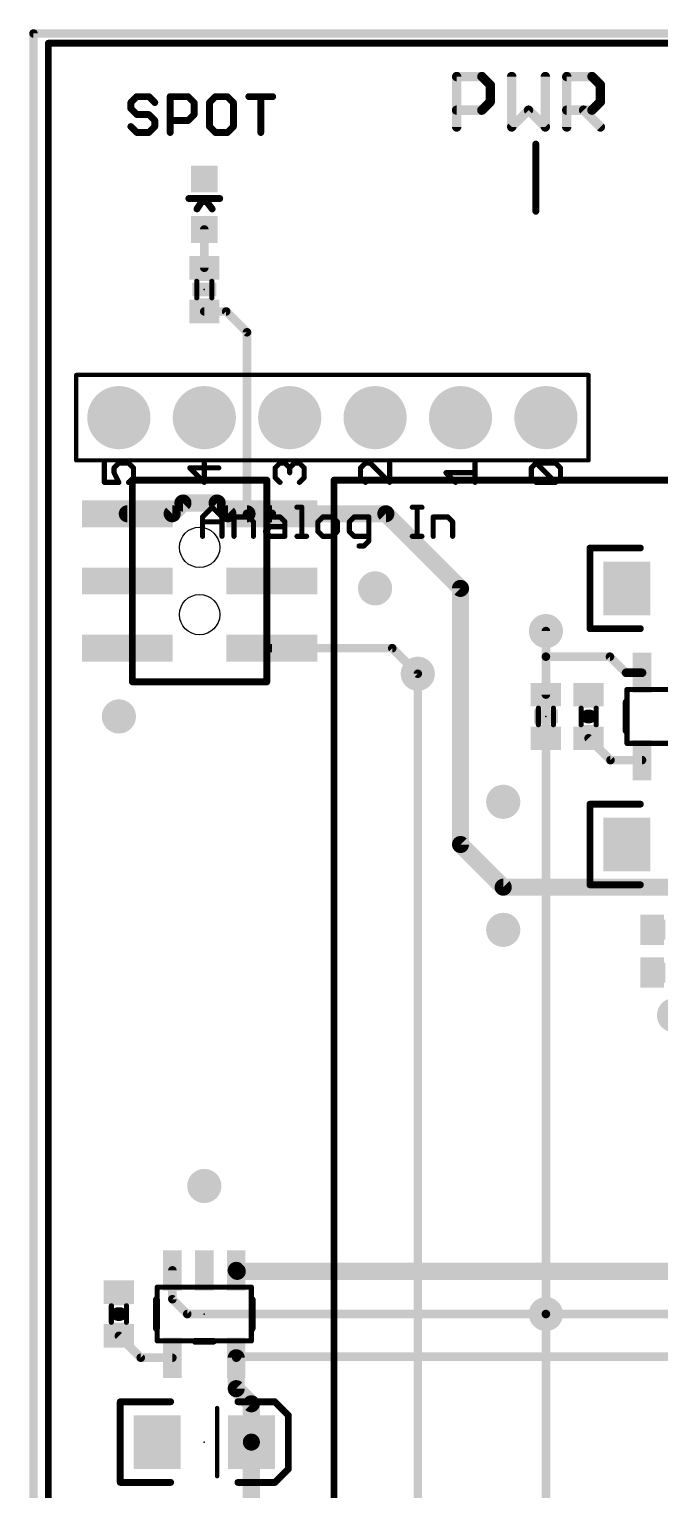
# Model space of a CAD drawing. Extents: x -3.8 to 55.5, y -10.2 to 68.5.
# Drawn here: x -0.64 to 18.12, y 25 to 68.45 of the extents above; entities that cross this region are included whole.
import ezdxf

# ---------------------------------------------------------------- set-up
doc = ezdxf.new("R2010")
doc.units = 0
for name, color, linetype in [('1', 12, 'CONTINUOUS'), ('16', 132, 'CONTINUOUS'), ('17', 110, 'CONTINUOUS'), ('18', 110, 'CONTINUOUS'), ('20', 53, 'CONTINUOUS'), ('21', 41, 'CONTINUOUS'), ('23', 53, 'CONTINUOUS'), ('51', 53, 'CONTINUOUS')]:
    doc.layers.add(name, color=color, linetype=linetype)

# ---------------------------------------------------------------- blocks, each defined once
blk = doc.blocks.new('RECT')
blk.add_solid([(-0.5, -0.5), (0.5, -0.5), (-0.5, 0.5), (0.5, 0.5)])
blk = doc.blocks.new('ROUNDP')
at = {"const_width": 0.5}
blk.add_lwpolyline([(0, -0.25, 1), (0, 0.25, 1), (0, -0.25)], format="xyb", dxfattribs=at)
blk = doc.blocks.new('ROUNDV')
at = {"const_width": 0.5}
blk.add_lwpolyline([(0, -0.25, 1), (0, 0.25, 1), (0, -0.25)], format="xyb", dxfattribs=at)

msp = doc.modelspace()

# ---------------------------------------------------------------- linework, layer by layer
at = {"layer": '1'}
for points, const_width in [([(-0.508, -0.254), (-0.508, 68.326)], 0.254), ([(-0.508, 68.326), (55.372, 68.326)], 0.254), ([(4.572, 62.496), (4.572, 61.356)], 0.254), ([(5.222, 60.056), (4.572, 60.056)], 0.254), ([(5.842, 59.436), (5.222, 60.056)], 0.254), ([(5.842, 54.036), (5.842, 59.436)], 0.254), ([(3.937, 54.356), (3.617, 54.036)], 0.508), ([(4.953, 54.356), (3.937, 54.356)], 0.508), ([(5.273, 54.036), (4.953, 54.356)], 0.508), ([(2.282, 54.036), (3.617, 54.036)], 0.508), ([(5.842, 54.036), (5.273, 54.036)], 0.508), ([(6.582, 54.036), (5.842, 54.036)], 0.254), ([(9.972, 54.036), (6.582, 54.036)], 0.508), ([(12.192, 51.816), (9.972, 54.036)], 0.508), ([(12.192, 44.196), (12.192, 51.816)], 0.508), ([(14.732, 50.546), (14.732, 49.784)], 0.254), ([(10.162, 50.036), (6.582, 50.036)], 0.254), ([(10.922, 49.276), (10.162, 50.036)], 0.254), ([(14.732, 49.784), (14.732, 48.656)], 0.254), ([(14.732, 49.784), (16.637, 49.784)], 0.254), ([(16.637, 49.784), (17.1149, 49.3061)], 0.254), ([(17.1149, 49.3061), (17.592, 49.3061)], 0.254), ([(16.002, 47.356), (16.6521, 46.7059)], 0.254), ([(16.6521, 46.7059), (17.592, 46.7059)], 0.254), ([(13.462, 42.926), (12.192, 44.196)], 0.508), ([(19.942, 42.926), (13.462, 42.926)], 0.508), ([(5.5521, 31.496), (5.522, 31.5261)], 0.508), ([(5.5521, 31.496), (21.082, 31.496)], 0.508), ([(3.622, 31.5261), (3.622, 30.668)], 0.254), ([(3.622, 30.668), (4.064, 30.226)], 0.254), ([(14.732, 30.226), (4.064, 30.226)], 0.254), ([(49.022, 30.226), (14.732, 30.226)], 0.254), ([(2.032, 29.576), (2.6821, 28.9259)], 0.254), ([(5.522, 28.006), (5.522, 28.9259)], 0.508), ([(2.6821, 28.9259), (3.622, 28.9259)], 0.254), ([(5.5521, 28.956), (5.522, 28.9259)], 0.254), ([(35.052, 28.956), (5.5521, 28.956)], 0.254), ([(5.972, 27.556), (5.522, 28.006)], 0.508), ([(5.972, 26.416), (5.972, 27.556)], 0.508), ([(5.972, 24.626), (5.972, 26.416)], 0.508)]:
    msp.add_lwpolyline(points, dxfattribs=dict(at, const_width=const_width))
for points, const_width in [([(-0.4445, 68.326, 1), (-0.5715, 68.326)], 0.127), ([(-0.508, 68.3895, 1), (-0.508, 68.2625)], 0.127), ([(4.6355, 62.496, 1), (4.5085, 62.496)], 0.127), ([(4.5085, 61.356, 1), (4.6355, 61.356)], 0.127), ([(4.572, 60.1195, 1), (4.572, 59.9925)], 0.127), ([(5.2669, 60.1009, 1), (5.1771, 60.0111)], 0.127), ([(5.222, 59.9925, 1), (5.222, 60.1195)], 0.127), ([(5.9055, 59.436, 1), (5.7785, 59.436)], 0.127), ([(5.7971, 59.3911, 1), (5.8869, 59.4809)], 0.127), ([(3.937, 54.483, 1), (3.937, 54.229)], 0.254), ([(4.0268, 54.2662, 1), (3.8472, 54.4458)], 0.254), ([(5.0428, 54.4458, 1), (4.8632, 54.2662)], 0.254), ([(4.953, 54.229, 1), (4.953, 54.483)], 0.254), ([(2.282, 54.163, 1), (2.282, 53.909)], 0.254), ([(3.5272, 54.1258, 1), (3.7068, 53.9462)], 0.254), ([(3.617, 53.909, 1), (3.617, 54.163)], 0.254), ([(5.273, 54.163, 1), (5.273, 53.909)], 0.254), ([(5.1832, 53.9462, 1), (5.3628, 54.1258)], 0.254), ([(5.842, 53.909, 1), (5.842, 54.163)], 0.254), ([(5.842, 54.0995, 1), (5.842, 53.9725)], 0.127), ([(5.7785, 54.036, 1), (5.9055, 54.036)], 0.127), ([(6.582, 54.163, 1), (6.582, 53.909)], 0.254), ([(6.582, 53.9725, 1), (6.582, 54.0995)], 0.127), ([(10.0618, 54.1258, 1), (9.8822, 53.9462)], 0.254), ([(9.972, 53.909, 1), (9.972, 54.163)], 0.254), ([(12.319, 51.816, 1), (12.065, 51.816)], 0.254), ([(12.1022, 51.7262, 1), (12.2818, 51.9058)], 0.254), ([(14.7955, 50.546, 1), (14.6685, 50.546)], 0.127), ([(6.582, 50.0995, 1), (6.582, 49.9725)], 0.127), ([(10.2069, 50.0809, 1), (10.1171, 49.9911)], 0.127), ([(10.162, 49.9725, 1), (10.162, 50.0995)], 0.127), ([(14.7955, 49.784, 1), (14.6685, 49.784)], 0.127), ([(14.732, 49.8475, 1), (14.732, 49.7205)], 0.127), ([(14.6685, 49.784, 1), (14.7955, 49.784)], 0.127), ([(16.6819, 49.8289, 1), (16.5921, 49.7391)], 0.127), ([(16.637, 49.7205, 1), (16.637, 49.8475)], 0.127), ([(10.8771, 49.2311, 1), (10.9669, 49.3209)], 0.127), ([(17.1149, 49.3696, 1), (17.1149, 49.2426)], 0.127), ([(17.07, 49.2612, 1), (17.1598, 49.351)], 0.127), ([(17.592, 49.2426, 1), (17.592, 49.3696)], 0.127), ([(14.6685, 48.656, 1), (14.7955, 48.656)], 0.127), ([(16.0469, 47.4009, 1), (15.9571, 47.3111)], 0.127), ([(16.6521, 46.7694, 1), (16.6521, 46.6424)], 0.127), ([(16.6072, 46.661, 1), (16.697, 46.7508)], 0.127), ([(17.592, 46.6424, 1), (17.592, 46.7694)], 0.127), ([(12.2818, 44.2858, 1), (12.1022, 44.1062)], 0.254), ([(12.065, 44.196, 1), (12.319, 44.196)], 0.254), ([(13.462, 43.053, 1), (13.462, 42.799)], 0.254), ([(13.3722, 42.8362, 1), (13.5518, 43.0158)], 0.254), ([(5.6118, 31.6159, 1), (5.4322, 31.4363)], 0.254), ([(5.5521, 31.623, 1), (5.5521, 31.369)], 0.254), ([(3.6855, 31.5261, 1), (3.5585, 31.5261)], 0.127), ([(5.4623, 31.4062, 1), (5.6419, 31.5858)], 0.254), ([(3.6669, 30.7129, 1), (3.5771, 30.6231)], 0.127), ([(3.5585, 30.668, 1), (3.6855, 30.668)], 0.127), ([(4.064, 30.2895, 1), (4.064, 30.1625)], 0.127), ([(4.0191, 30.1811, 1), (4.1089, 30.2709)], 0.127), ([(14.732, 30.2895, 1), (14.732, 30.1625)], 0.127), ([(14.732, 30.1625, 1), (14.732, 30.2895)], 0.127), ([(2.0769, 29.6209, 1), (1.9871, 29.5311)], 0.127), ([(5.649, 28.9259, 1), (5.395, 28.9259)], 0.254), ([(2.6821, 28.9894, 1), (2.6821, 28.8624)], 0.127), ([(2.6372, 28.881, 1), (2.727, 28.9708)], 0.127), ([(3.622, 28.8624, 1), (3.622, 28.9894)], 0.127), ([(5.4771, 28.9708, 1), (5.5669, 28.881)], 0.127), ([(5.5521, 29.0195, 1), (5.5521, 28.8925)], 0.127), ([(5.597, 28.9111, 1), (5.5072, 29.0009)], 0.127), ([(5.6118, 28.0958, 1), (5.4322, 27.9162)], 0.254), ([(5.395, 28.006, 1), (5.649, 28.006)], 0.254), ([(6.099, 27.556, 1), (5.845, 27.556)], 0.254), ([(5.8822, 27.4662, 1), (6.0618, 27.6458)], 0.254), ([(6.099, 26.416, 1), (5.845, 26.416)], 0.254), ([(5.845, 26.416, 1), (6.099, 26.416)], 0.254)]:
    msp.add_lwpolyline(points, format="xyb", dxfattribs=dict(at, const_width=const_width))
at = {"layer": '16', "const_width": 0.254}
for points in [[(-0.508, -0.254), (-0.508, 68.326)], [(-0.508, 68.326), (55.372, 68.326)], [(14.732, 30.226), (14.732, 50.546)], [(10.922, 20.066), (10.922, 49.276)], [(14.732, 8.636), (14.732, 30.226)]]:
    msp.add_lwpolyline(points, dxfattribs=at)
at = {"layer": '16', "const_width": 0.127}
for points in [[(-0.4445, 68.326, 1), (-0.5715, 68.326)], [(-0.508, 68.3895, 1), (-0.508, 68.2625)], [(14.7955, 50.546, 1), (14.6685, 50.546)], [(10.9855, 49.276, 1), (10.8585, 49.276)], [(14.7955, 30.226, 1), (14.6685, 30.226)], [(14.6685, 30.226, 1), (14.7955, 30.226)]]:
    msp.add_lwpolyline(points, format="xyb", dxfattribs=at)
at = {"layer": '20', "const_width": 0.2032}
for points in [[(-0.068, 68.036), (-0.068, 0.036)], [(54.932, 68.036), (-0.068, 68.036)]]:
    msp.add_lwpolyline(points, dxfattribs=at)
at = {"layer": '20', "const_width": 0.1016}
for points in [[(-0.0172, 68.036, 1), (-0.1188, 68.036)], [(-0.068, 68.0868, 1), (-0.068, 67.9852)]]:
    msp.add_lwpolyline(points, format="xyb", dxfattribs=at)
at = {"layer": '20'}
for centre in [(4.432, 53.036), (4.432, 51.036)]:
    msp.add_circle(centre, 0.6, dxfattribs=at)
at = {"layer": '21'}
for points, const_width in [([(12.1476, 67.0446, 1), (12.0078, 67.0446)], 0.1397), ([(12.0777, 67.1144, 1), (12.0777, 66.9747)], 0.1397), ([(12.877, 67.094, 1), (12.7782, 66.9952)], 0.1397), ([(12.8276, 66.9747, 1), (12.8276, 67.1144)], 0.1397), ([(13.1475, 66.7946, 1), (13.0078, 66.7946)], 0.1397), ([(13.7847, 67.0446, 1), (13.645, 67.0446)], 0.1397), ([(14.7846, 67.0446, 1), (14.6449, 67.0446)], 0.1397), ([(15.4219, 67.0446, 1), (15.2822, 67.0446)], 0.1397), ([(15.352, 67.1144, 1), (15.352, 66.9747)], 0.1397), ([(16.1513, 67.094, 1), (16.0526, 66.9952)], 0.1397), ([(16.102, 66.9747, 1), (16.102, 67.1144)], 0.1397), ([(16.4218, 66.7946, 1), (16.2821, 66.7946)], 0.1397), ([(2.5655, 66.4981, 1), (2.5655, 66.3965)], 0.1016), ([(2.6015, 66.4114, 1), (2.5296, 66.4832)], 0.1016), ([(2.9574, 66.4832, 1), (2.8855, 66.4114)], 0.1016), ([(2.9215, 66.3965, 1), (2.9215, 66.4981)], 0.1016), ([(3.6078, 66.4473, 1), (3.5062, 66.4473)], 0.1016), ([(3.557, 66.4981, 1), (3.557, 66.3965)], 0.1016), ([(4.1268, 66.4832, 1), (4.0549, 66.4114)], 0.1016), ([(4.0909, 66.3965, 1), (4.0909, 66.4981)], 0.1016), ([(4.9043, 66.4981, 1), (4.9043, 66.3965)], 0.1016), ([(4.9403, 66.4114, 1), (4.8684, 66.4832)], 0.1016), ([(5.2962, 66.4832, 1), (5.2243, 66.4114)], 0.1016), ([(5.2603, 66.3965, 1), (5.2603, 66.4981)], 0.1016), ([(5.8958, 66.4981, 1), (5.8958, 66.3965)], 0.1016), ([(6.3025, 66.4473, 1), (6.2009, 66.4473)], 0.1016), ([(6.6076, 66.3965, 1), (6.6076, 66.4981)], 0.1016), ([(13.0282, 66.7452, 1), (13.127, 66.844)], 0.1397), ([(16.3025, 66.7452, 1), (16.4013, 66.844)], 0.1397), ([(2.4384, 66.2694, 1), (2.3368, 66.2694)], 0.1016), ([(2.3517, 66.3053, 1), (2.4235, 66.2334)], 0.1016), ([(2.4235, 66.1273, 1), (2.3517, 66.0555)], 0.1016), ([(2.3368, 66.0914, 1), (2.4384, 66.0914)], 0.1016), ([(3.0635, 66.2334, 1), (3.1353, 66.3053)], 0.1016), ([(4.3196, 66.2694, 1), (4.218, 66.2694)], 0.1016), ([(4.2329, 66.2334, 1), (4.3047, 66.3053)], 0.1016), ([(4.7772, 66.2694, 1), (4.6756, 66.2694)], 0.1016), ([(4.6905, 66.3053, 1), (4.7623, 66.2334)], 0.1016), ([(5.489, 66.2694, 1), (5.3874, 66.2694)], 0.1016), ([(5.4023, 66.2334, 1), (5.4741, 66.3053)], 0.1016), ([(12.0777, 66.1145, 1), (12.0777, 65.9748)], 0.1397), ([(12.7782, 66.0941, 1), (12.877, 65.9953)], 0.1397), ([(12.8276, 65.9748, 1), (12.8276, 66.1145)], 0.1397), ([(13.0078, 66.2946, 1), (13.1475, 66.2946)], 0.1397), ([(13.127, 66.2452, 1), (13.0282, 66.344)], 0.1397), ([(14.2642, 66.0941, 1), (14.1654, 65.9953)], 0.1397), ([(14.2642, 65.9953, 1), (14.1654, 66.0941)], 0.1397), ([(15.352, 66.1145, 1), (15.352, 65.9748)], 0.1397), ([(15.9014, 66.0941, 1), (15.8026, 65.9953)], 0.1397), ([(16.0526, 66.0941, 1), (16.1513, 65.9953)], 0.1397), ([(16.102, 65.9748, 1), (16.102, 66.1145)], 0.1397), ([(16.2821, 66.2946, 1), (16.4218, 66.2946)], 0.1397), ([(16.4013, 66.2452, 1), (16.3025, 66.344)], 0.1397), ([(2.4235, 65.5935, 1), (2.3517, 65.5216)], 0.1016), ([(2.5655, 65.9643, 1), (2.5655, 65.8627)], 0.1016), ([(2.5296, 65.8775, 1), (2.6015, 65.9494)], 0.1016), ([(2.9574, 65.9494, 1), (2.8855, 65.8775)], 0.1016), ([(2.9215, 65.8627, 1), (2.9215, 65.9643)], 0.1016), ([(3.1502, 65.7355, 1), (3.0486, 65.7355)], 0.1016), ([(3.0635, 65.6996, 1), (3.1353, 65.7714)], 0.1016), ([(3.1353, 65.5216, 1), (3.0635, 65.5935)], 0.1016), ([(3.557, 65.7863, 1), (3.557, 65.6847)], 0.1016), ([(4.0549, 65.7714, 1), (4.1268, 65.6996)], 0.1016), ([(4.0909, 65.6847, 1), (4.0909, 65.7863)], 0.1016), ([(4.218, 65.9135, 1), (4.3196, 65.9135)], 0.1016), ([(4.3047, 65.8775, 1), (4.2329, 65.9494)], 0.1016), ([(4.7623, 65.5935, 1), (4.6905, 65.5216)], 0.1016), ([(5.4741, 65.5216, 1), (5.4023, 65.5935)], 0.1016), ([(13.6655, 65.5941, 1), (13.7642, 65.4953)], 0.1397), ([(14.6654, 65.4953, 1), (14.7642, 65.5941)], 0.1397), ([(16.3025, 65.4953, 1), (16.4013, 65.5941)], 0.1397), ([(2.5655, 65.4304, 1), (2.5655, 65.3288)], 0.1016), ([(2.5296, 65.3437, 1), (2.6015, 65.4155)], 0.1016), ([(2.8855, 65.4155, 1), (2.9574, 65.3437)], 0.1016), ([(2.9215, 65.3288, 1), (2.9215, 65.4304)], 0.1016), ([(3.0486, 65.5576, 1), (3.1502, 65.5576)], 0.1016), ([(3.5062, 65.3796, 1), (3.6078, 65.3796)], 0.1016), ([(4.6756, 65.5576, 1), (4.7772, 65.5576)], 0.1016), ([(4.9043, 65.4304, 1), (4.9043, 65.3288)], 0.1016), ([(4.8684, 65.3437, 1), (4.9403, 65.4155)], 0.1016), ([(5.2243, 65.4155, 1), (5.2962, 65.3437)], 0.1016), ([(5.2603, 65.3288, 1), (5.2603, 65.4304)], 0.1016), ([(5.3874, 65.5576, 1), (5.489, 65.5576)], 0.1016), ([(6.2009, 65.3796, 1), (6.3025, 65.3796)], 0.1016), ([(12.0078, 65.5447, 1), (12.1476, 65.5447)], 0.1397), ([(13.645, 65.5447, 1), (13.7847, 65.5447)], 0.1397), ([(14.6449, 65.5447, 1), (14.7846, 65.5447)], 0.1397), ([(15.2822, 65.5447, 1), (15.4219, 65.5447)], 0.1397), ([(14.4828, 65.036, 1), (14.3812, 65.036)], 0.1016), ([(4.112, 63.4668, 1), (4.112, 63.3652)], 0.1016), ([(4.5891, 63.3728, 1), (4.5041, 63.4284)], 0.1016), ([(4.572, 63.4668, 1), (4.572, 63.3652)], 0.1016), ([(4.6126, 63.4466, 1), (4.5314, 63.3854)], 0.1016), ([(4.572, 63.3652, 1), (4.572, 63.4668)], 0.1016), ([(5.032, 63.3652, 1), (5.032, 63.4668)], 0.1016), ([(4.3111, 63.1338, 1), (4.3961, 63.0782)], 0.1016), ([(4.7652, 63.0754, 1), (4.8464, 63.1366)], 0.1016), ([(14.3812, 63.036, 1), (14.4828, 63.036)], 0.1016), ([(2.432, 55.0868, 1), (2.432, 54.9852)], 0.1016), ([(2.4828, 55.036, 1), (2.3812, 55.036)], 0.1016), ([(2.3812, 54.836, 1), (2.4828, 54.836)], 0.1016), ([(6.4828, 55.036, 1), (6.3812, 55.036)], 0.1016), ([(6.3812, 54.836, 1), (6.4828, 54.836)], 0.1016), ([(6.432, 54.9852, 1), (6.432, 55.0868)], 0.1016), ([(8.4828, 55.036, 1), (8.3812, 55.036)], 0.1016), ([(8.432, 55.0868, 1), (8.432, 54.9852)], 0.1016), ([(10.432, 54.9852, 1), (10.432, 55.0868)], 0.1016), ([(8.3812, 53.036, 1), (8.4828, 53.036)], 0.1016), ([(16.0928, 53.016, 1), (15.9912, 53.016)], 0.1016), ([(16.042, 53.0668, 1), (16.042, 52.9652)], 0.1016), ([(17.542, 52.9652, 1), (17.542, 53.0668)], 0.1016), ([(16.042, 50.6668, 1), (16.042, 50.5652)], 0.1016), ([(15.9912, 50.616, 1), (16.0928, 50.616)], 0.1016), ([(17.542, 50.5652, 1), (17.542, 50.6668)], 0.1016), ([(2.4828, 49.236, 1), (2.3812, 49.236)], 0.1016), ([(2.432, 49.0868, 1), (2.432, 48.9852)], 0.1016), ([(6.4828, 49.236, 1), (6.3812, 49.236)], 0.1016), ([(6.432, 48.9852, 1), (6.432, 49.0868)], 0.1016), ([(2.3812, 49.036, 1), (2.4828, 49.036)], 0.1016), ([(6.3812, 49.036, 1), (6.4828, 49.036)], 0.1016), ([(17.1704, 48.4354, 1), (17.0688, 48.4354)], 0.1016), ([(15.9715, 48.1076, 1), (15.9715, 47.9044)], 0.2032), ([(16.0325, 47.9044, 1), (16.0325, 48.1076)], 0.2032), ([(17.0688, 47.5766, 1), (17.1704, 47.5766)], 0.1016), ([(16.0928, 45.396, 1), (15.9912, 45.396)], 0.1016), ([(16.042, 45.4468, 1), (16.042, 45.3452)], 0.1016), ([(17.542, 45.3452, 1), (17.542, 45.4468)], 0.1016), ([(16.042, 43.0468, 1), (16.042, 42.9452)], 0.1016), ([(15.9912, 42.996, 1), (16.0928, 42.996)], 0.1016), ([(17.542, 42.9452, 1), (17.542, 43.0468)], 0.1016), ([(2.0015, 30.3276, 1), (2.0015, 30.1244)], 0.2032), ([(2.0625, 30.1244, 1), (2.0625, 30.3276)], 0.2032), ([(3.2004, 30.6554, 1), (3.0988, 30.6554)], 0.1016), ([(6.0452, 30.6554, 1), (5.9436, 30.6554)], 0.1016), ([(3.0988, 29.7966, 1), (3.2004, 29.7966)], 0.1016), ([(5.9436, 29.7966, 1), (6.0452, 29.7966)], 0.1016), ([(4.3036, 29.4664, 1), (4.3036, 29.3648)], 0.1016), ([(4.8404, 29.3648, 1), (4.8404, 29.4664)], 0.1016), ([(2.1228, 27.616, 1), (2.0212, 27.616)], 0.1016), ([(2.072, 27.6668, 1), (2.072, 27.5652)], 0.1016), ([(3.572, 27.5652, 1), (3.572, 27.6668)], 0.1016), ([(4.9848, 27.432, 1), (4.9213, 27.432)], 0.0635), ([(5.572, 27.6668, 1), (5.572, 27.5652)], 0.1016), ([(6.7079, 27.6519, 1), (6.6361, 27.5801)], 0.1016), ([(6.672, 27.5652, 1), (6.672, 27.6668)], 0.1016), ([(7.1228, 27.216, 1), (7.0212, 27.216)], 0.1016), ([(7.0361, 27.1801, 1), (7.1079, 27.2519)], 0.1016), ([(7.0212, 25.616, 1), (7.1228, 25.616)], 0.1016), ([(7.1079, 25.5801, 1), (7.0361, 25.6519)], 0.1016), ([(2.072, 25.2668, 1), (2.072, 25.1652)], 0.1016), ([(2.0212, 25.216, 1), (2.1228, 25.216)], 0.1016), ([(3.572, 25.1652, 1), (3.572, 25.2668)], 0.1016), ([(4.9213, 25.4, 1), (4.9848, 25.4)], 0.0635), ([(5.572, 25.2668, 1), (5.572, 25.1652)], 0.1016), ([(6.6361, 25.2519, 1), (6.7079, 25.1801)], 0.1016), ([(6.672, 25.1652, 1), (6.672, 25.2668)], 0.1016)]:
    msp.add_lwpolyline(points, format="xyb", dxfattribs=dict(at, const_width=const_width))
for points, const_width in [([(12.0777, 65.5447), (12.0777, 67.0446)], 0.2794), ([(12.0777, 67.0446), (12.8276, 67.0446)], 0.2794), ([(12.8276, 67.0446), (13.0776, 66.7946)], 0.2794), ([(13.0776, 66.7946), (13.0776, 66.2946)], 0.2794), ([(13.7149, 67.0446), (13.7149, 65.5447)], 0.2794), ([(14.7148, 65.5447), (14.7148, 67.0446)], 0.2794), ([(15.352, 65.5447), (15.352, 67.0446)], 0.2794), ([(15.352, 67.0446), (16.102, 67.0446)], 0.2794), ([(16.102, 67.0446), (16.3519, 66.7946)], 0.2794), ([(16.3519, 66.7946), (16.3519, 66.2946)], 0.2794), ([(2.5655, 66.4473), (2.3876, 66.2694)], 0.2032), ([(2.9215, 66.4473), (2.5655, 66.4473)], 0.2032), ([(3.0994, 66.2694), (2.9215, 66.4473)], 0.2032), ([(3.557, 65.3796), (3.557, 66.4473)], 0.2032), ([(3.557, 66.4473), (4.0909, 66.4473)], 0.2032), ([(4.0909, 66.4473), (4.2688, 66.2694)], 0.2032), ([(4.9043, 66.4473), (4.7264, 66.2694)], 0.2032), ([(5.2603, 66.4473), (4.9043, 66.4473)], 0.2032), ([(5.4382, 66.2694), (5.2603, 66.4473)], 0.2032), ([(5.8958, 66.4473), (6.6076, 66.4473)], 0.2032), ([(6.2517, 65.3796), (6.2517, 66.4473)], 0.2032), ([(2.3876, 66.2694), (2.3876, 66.0914)], 0.2032), ([(2.3876, 66.0914), (2.5655, 65.9135)], 0.2032), ([(4.2688, 66.2694), (4.2688, 65.9135)], 0.2032), ([(4.7264, 66.2694), (4.7264, 65.5576)], 0.2032), ([(5.4382, 65.5576), (5.4382, 66.2694)], 0.2032), ([(12.8276, 66.0447), (12.0777, 66.0447)], 0.2794), ([(13.0776, 66.2946), (12.8276, 66.0447)], 0.2794), ([(13.7149, 65.5447), (14.2148, 66.0447)], 0.2794), ([(14.2148, 66.0447), (14.7148, 65.5447)], 0.2794), ([(16.102, 66.0447), (15.352, 66.0447)], 0.2794), ([(15.852, 66.0447), (16.3519, 65.5447)], 0.2794), ([(16.3519, 66.2946), (16.102, 66.0447)], 0.2794), ([(2.5655, 65.3796), (2.3876, 65.5576)], 0.2032), ([(2.5655, 65.9135), (2.9215, 65.9135)], 0.2032), ([(2.9215, 65.9135), (3.0994, 65.7355)], 0.2032), ([(3.0994, 65.5576), (2.9215, 65.3796)], 0.2032), ([(3.0994, 65.7355), (3.0994, 65.5576)], 0.2032), ([(4.0909, 65.7355), (3.557, 65.7355)], 0.2032), ([(4.2688, 65.9135), (4.0909, 65.7355)], 0.2032), ([(4.7264, 65.5576), (4.9043, 65.3796)], 0.2032), ([(5.2603, 65.3796), (5.4382, 65.5576)], 0.2032), ([(2.9215, 65.3796), (2.5655, 65.3796)], 0.2032), ([(4.9043, 65.3796), (5.2603, 65.3796)], 0.2032), ([(14.432, 65.036), (14.432, 63.036)], 0.2032), ([(4.112, 63.416), (4.572, 63.416)], 0.2032), ([(4.5466, 63.4006), (4.3536, 63.106)], 0.2032), ([(5.032, 63.416), (4.572, 63.416)], 0.2032), ([(4.572, 63.416), (4.8058, 63.106)], 0.2032), ([(6.432, 55.036), (2.432, 55.036)], 0.2032), ([(2.432, 55.036), (2.432, 54.836)], 0.2032), ([(6.432, 55.036), (6.432, 54.836)], 0.2032), ([(8.432, 53.036), (8.432, 55.036)], 0.2032), ([(8.432, 55.036), (10.432, 55.036)], 0.2032), ([(16.042, 50.616), (16.042, 53.016)], 0.2032), ([(16.042, 53.016), (17.542, 53.016)], 0.2032), ([(17.542, 50.616), (16.042, 50.616)], 0.2032), ([(2.432, 49.036), (2.432, 49.236)], 0.2032), ([(2.432, 49.036), (6.432, 49.036)], 0.2032), ([(6.432, 49.036), (6.432, 49.236)], 0.2032), ([(17.1196, 47.5766), (17.1196, 48.4354)], 0.2032), ([(15.9715, 48.006), (16.0325, 48.006)], 0.4064), ([(16.042, 42.996), (16.042, 45.396)], 0.2032), ([(16.042, 45.396), (17.542, 45.396)], 0.2032), ([(17.542, 42.996), (16.042, 42.996)], 0.2032), ([(2.0015, 30.226), (2.0625, 30.226)], 0.4064), ([(3.1496, 29.7966), (3.1496, 30.6554)], 0.2032), ([(5.9944, 30.6554), (5.9944, 29.7966)], 0.2032), ([(4.8404, 29.4156), (4.3036, 29.4156)], 0.2032), ([(2.072, 25.216), (2.072, 27.616)], 0.2032), ([(2.072, 27.616), (3.572, 27.616)], 0.2032), ([(4.953, 27.432), (4.953, 25.4)], 0.127), ([(6.672, 27.616), (5.572, 27.616)], 0.2032), ([(7.072, 27.216), (6.672, 27.616)], 0.2032), ([(7.072, 25.616), (7.072, 27.216)], 0.2032), ([(6.672, 25.216), (7.072, 25.616)], 0.2032), ([(3.572, 25.216), (2.072, 25.216)], 0.2032), ([(5.572, 25.216), (6.672, 25.216)], 0.2032)]:
    msp.add_lwpolyline(points, dxfattribs=dict(at, const_width=const_width))
at = {"layer": '23'}
for p in [(4.572, 63.246), (4.572, 60.706), (14.732, 48.006), (16.002, 48.006), (2.032, 30.226), (4.572, 30.226), (4.572, 26.416)]:
    msp.add_point(p, dxfattribs=at)
at = {"layer": '51'}
for points, const_width in [([(4.348, 60.461), (4.348, 60.951)], 0.1524), ([(4.796, 60.951), (4.796, 60.461)], 0.1524), ([(0.762, 55.626), (0.762, 58.166)], 0.127), ([(0.762, 58.166), (16.002, 58.166)], 0.127), ([(16.002, 58.166), (16.002, 55.626)], 0.127), ([(16.002, 55.626), (0.762, 55.626)], 0.127), ([(1.5995, 55.5461), (1.5995, 54.9699)], 0.1524), ([(1.8876, 55.4021), (2.0316, 55.5461)], 0.1524), ([(1.8876, 55.258), (1.8876, 55.4021)], 0.1524), ([(2.0316, 54.9699), (1.8876, 55.258)], 0.1524), ([(2.0316, 55.5461), (2.3197, 55.5461)], 0.1524), ([(2.3197, 55.5461), (2.4638, 55.4021)], 0.1524), ([(2.4638, 55.1139), (2.3197, 54.9699)], 0.1524), ([(2.4638, 55.4021), (2.4638, 55.1139)], 0.1524), ([(5.0038, 55.4021), (4.1395, 55.4021)], 0.1524), ([(4.1395, 55.4021), (4.5716, 54.9699)], 0.1524), ([(4.5716, 54.9699), (4.5716, 55.5461)], 0.1524), ([(6.6795, 55.4021), (6.8235, 55.5461)], 0.1524), ([(6.6795, 55.1139), (6.6795, 55.4021)], 0.1524), ([(6.8235, 54.9699), (6.6795, 55.1139)], 0.1524), ([(6.8235, 55.5461), (6.9676, 55.5461)], 0.1524), ([(6.9676, 55.5461), (7.1116, 55.4021)], 0.1524), ([(7.1116, 55.4021), (7.2557, 55.5461)], 0.1524), ([(7.1116, 55.4021), (7.1116, 55.258)], 0.1524), ([(7.2557, 55.5461), (7.3997, 55.5461)], 0.1524), ([(7.3997, 55.5461), (7.5438, 55.4021)], 0.1524), ([(7.5438, 55.1139), (7.3997, 54.9699)], 0.1524), ([(7.5438, 55.4021), (7.5438, 55.1139)], 0.1524), ([(9.3635, 55.5461), (9.2195, 55.4021)], 0.1524), ([(9.2195, 55.4021), (9.2195, 55.1139)], 0.1524), ([(9.2195, 55.1139), (9.3635, 54.9699)], 0.1524), ([(9.5076, 55.5461), (9.3635, 55.5461)], 0.1524), ([(10.0838, 54.9699), (9.5076, 55.5461)], 0.1524), ([(10.0838, 55.5461), (10.0838, 54.9699)], 0.1524), ([(12.0476, 54.9699), (11.7595, 55.258)], 0.1524), ([(11.7595, 55.258), (12.6238, 55.258)], 0.1524), ([(12.6238, 54.9699), (12.6238, 55.5461)], 0.1524), ([(14.2995, 55.4021), (14.4435, 55.5461)], 0.1524), ([(14.2995, 55.1139), (14.2995, 55.4021)], 0.1524), ([(14.4435, 54.9699), (14.2995, 55.1139)], 0.1524), ([(14.4435, 55.5461), (15.0197, 55.5461)], 0.1524), ([(15.0197, 54.9699), (14.4435, 55.5461)], 0.1524), ([(15.0197, 55.5461), (15.1638, 55.4021)], 0.1524), ([(15.1638, 55.1139), (15.0197, 54.9699)], 0.1524), ([(15.1638, 55.4021), (15.1638, 55.1139)], 0.1524), ([(1.5995, 54.9699), (2.0316, 54.9699)], 0.1524), ([(2.432, 49.036), (2.432, 55.036)], 0.2032), ([(2.432, 55.036), (6.432, 55.036)], 0.2032), ([(6.432, 55.036), (6.432, 49.036)], 0.2032), ([(46.432, 55.036), (8.432, 55.036)], 0.2032), ([(8.432, 55.036), (8.432, 17.036)], 0.2032), ([(15.0197, 54.9699), (14.4435, 54.9699)], 0.1524), ([(4.5212, 53.9416), (4.8093, 54.2297)], 0.1524), ([(4.5212, 53.3654), (4.5212, 53.9416)], 0.1524), ([(4.8093, 54.2297), (5.0974, 53.9416)], 0.1524), ([(5.0974, 53.9416), (5.0974, 53.3654)], 0.1524), ([(5.4567, 53.3654), (5.4567, 53.9416)], 0.1524), ([(5.4567, 53.9416), (5.8889, 53.9416)], 0.1524), ([(5.8889, 53.9416), (6.0329, 53.7976)], 0.1524), ([(6.5363, 53.9416), (6.8244, 53.9416)], 0.1524), ([(6.8244, 53.9416), (6.9685, 53.7976)], 0.1524), ([(7.3278, 54.2297), (7.4718, 54.2297)], 0.1524), ([(7.4718, 54.2297), (7.4718, 53.3654)], 0.1524), ([(8.0955, 53.9416), (7.9514, 53.7976)], 0.1524), ([(8.3836, 53.9416), (8.0955, 53.9416)], 0.1524), ([(8.5277, 53.7976), (8.3836, 53.9416)], 0.1524), ([(9.031, 53.9416), (8.887, 53.7976)], 0.1524), ([(9.4632, 53.9416), (9.031, 53.9416)], 0.1524), ([(9.4632, 53.2213), (9.4632, 53.9416)], 0.1524), ([(10.758, 54.2297), (11.0461, 54.2297)], 0.1524), ([(10.902, 53.3654), (10.902, 54.2297)], 0.1524), ([(11.3817, 53.3654), (11.3817, 53.9416)], 0.1524), ([(11.3817, 53.9416), (11.8138, 53.9416)], 0.1524), ([(11.8138, 53.9416), (11.9579, 53.7976)], 0.1524), ([(4.5212, 53.7976), (5.0974, 53.7976)], 0.1524), ([(6.0329, 53.7976), (6.0329, 53.3654)], 0.1524), ([(6.3922, 53.5095), (6.5363, 53.6535)], 0.1524), ([(6.5363, 53.3654), (6.3922, 53.5095)], 0.1524), ([(6.5363, 53.6535), (6.9685, 53.6535)], 0.1524), ([(6.9685, 53.7976), (6.9685, 53.3654)], 0.1524), ([(7.9514, 53.7976), (7.9514, 53.5095)], 0.1524), ([(7.9514, 53.5095), (8.0955, 53.3654)], 0.1524), ([(8.3836, 53.3654), (8.5277, 53.5095)], 0.1524), ([(8.5277, 53.5095), (8.5277, 53.7976)], 0.1524), ([(8.887, 53.7976), (8.887, 53.5095)], 0.1524), ([(8.887, 53.5095), (9.031, 53.3654)], 0.1524), ([(11.9579, 53.7976), (11.9579, 53.3654)], 0.1524), ([(6.9685, 53.3654), (6.5363, 53.3654)], 0.1524), ([(7.3278, 53.3654), (7.6159, 53.3654)], 0.1524), ([(8.0955, 53.3654), (8.3836, 53.3654)], 0.1524), ([(9.031, 53.3654), (9.4632, 53.3654)], 0.1524), ([(9.1751, 53.0773), (9.3191, 53.0773)], 0.1524), ([(9.3191, 53.0773), (9.4632, 53.2213)], 0.1524), ([(10.758, 53.3654), (11.0461, 53.3654)], 0.1524), ([(6.432, 49.036), (2.432, 49.036)], 0.2032), ([(17.142, 48.806), (19.942, 48.806)], 0.1524), ([(17.142, 47.206), (17.142, 48.806)], 0.1524), ([(14.508, 47.761), (14.508, 48.251)], 0.1524), ([(14.956, 48.251), (14.956, 47.761)], 0.1524), ([(15.778, 47.761), (15.778, 48.251)], 0.1524), ([(16.226, 48.251), (16.226, 47.761)], 0.1524), ([(19.942, 47.206), (17.142, 47.206)], 0.1524), ([(3.172, 31.026), (5.972, 31.026)], 0.1524), ([(3.172, 29.426), (3.172, 31.026)], 0.1524), ([(5.972, 29.426), (5.972, 31.026)], 0.1524), ([(1.808, 29.981), (1.808, 30.471)], 0.1524), ([(2.256, 30.471), (2.256, 29.981)], 0.1524), ([(5.972, 29.426), (3.172, 29.426)], 0.1524)]:
    msp.add_lwpolyline(points, dxfattribs=dict(at, const_width=const_width))
for points, const_width in [([(4.3861, 60.951, 1), (4.3099, 60.951)], 0.0762), ([(4.8341, 60.951, 1), (4.7579, 60.951)], 0.0762), ([(4.3099, 60.461, 1), (4.3861, 60.461)], 0.0762), ([(4.7579, 60.461, 1), (4.8341, 60.461)], 0.0762), ([(0.762, 58.1978, 1), (0.762, 58.1343)], 0.0635), ([(0.7937, 58.166, 1), (0.7303, 58.166)], 0.0635), ([(16.0338, 58.166, 1), (15.9703, 58.166)], 0.0635), ([(16.002, 58.1343, 1), (16.002, 58.1978)], 0.0635), ([(0.762, 55.6578, 1), (0.762, 55.5943)], 0.0635), ([(0.7303, 55.626, 1), (0.7937, 55.626)], 0.0635), ([(15.9703, 55.626, 1), (16.0338, 55.626)], 0.0635), ([(16.002, 55.5943, 1), (16.002, 55.6578)], 0.0635), ([(1.6376, 55.5461, 1), (1.5614, 55.5461)], 0.0762), ([(1.8606, 55.429, 1), (1.9145, 55.3751)], 0.0762), ([(1.9257, 55.4021, 1), (1.8495, 55.4021)], 0.0762), ([(1.9217, 55.275, 1), (1.8535, 55.241)], 0.0762), ([(1.8495, 55.258, 1), (1.9257, 55.258)], 0.0762), ([(2.0316, 55.5842, 1), (2.0316, 55.508)], 0.0762), ([(2.0586, 55.5192, 1), (2.0047, 55.573)], 0.0762), ([(2.3467, 55.573, 1), (2.2928, 55.5192)], 0.0762), ([(2.3197, 55.508, 1), (2.3197, 55.5842)], 0.0762), ([(2.5019, 55.4021, 1), (2.4257, 55.4021)], 0.0762), ([(2.4369, 55.3751, 1), (2.4907, 55.429)], 0.0762), ([(2.4907, 55.087, 1), (2.4369, 55.1409)], 0.0762), ([(4.1664, 55.429, 1), (4.1125, 55.3751)], 0.0762), ([(4.1395, 55.4402, 1), (4.1395, 55.364)], 0.0762), ([(4.6097, 55.5461, 1), (4.5335, 55.5461)], 0.0762), ([(5.0038, 55.364, 1), (5.0038, 55.4402)], 0.0762), ([(6.6525, 55.429, 1), (6.7064, 55.3751)], 0.0762), ([(6.7064, 55.1409, 1), (6.6525, 55.087)], 0.0762), ([(6.7176, 55.4021, 1), (6.6414, 55.4021)], 0.0762), ([(6.8235, 55.5842, 1), (6.8235, 55.508)], 0.0762), ([(6.8505, 55.5192, 1), (6.7966, 55.573)], 0.0762), ([(6.9945, 55.573, 1), (6.9406, 55.5192)], 0.0762), ([(6.9676, 55.508, 1), (6.9676, 55.5842)], 0.0762), ([(7.1497, 55.4021, 1), (7.0735, 55.4021)], 0.0762), ([(7.0847, 55.429, 1), (7.1386, 55.3751)], 0.0762), ([(7.0735, 55.258, 1), (7.1497, 55.258)], 0.0762), ([(7.0847, 55.3751, 1), (7.1386, 55.429)], 0.0762), ([(7.2557, 55.5842, 1), (7.2557, 55.508)], 0.0762), ([(7.2826, 55.5192, 1), (7.2287, 55.573)], 0.0762), ([(7.4267, 55.573, 1), (7.3728, 55.5192)], 0.0762), ([(7.3997, 55.508, 1), (7.3997, 55.5842)], 0.0762), ([(7.5819, 55.4021, 1), (7.5057, 55.4021)], 0.0762), ([(7.5169, 55.3751, 1), (7.5707, 55.429)], 0.0762), ([(7.5707, 55.087, 1), (7.5169, 55.1409)], 0.0762), ([(9.1925, 55.429, 1), (9.2464, 55.3751)], 0.0762), ([(9.2464, 55.1409, 1), (9.1925, 55.087)], 0.0762), ([(9.2576, 55.4021, 1), (9.1814, 55.4021)], 0.0762), ([(9.3635, 55.5842, 1), (9.3635, 55.508)], 0.0762), ([(9.3905, 55.5192, 1), (9.3366, 55.573)], 0.0762), ([(9.5345, 55.573, 1), (9.4806, 55.5192)], 0.0762), ([(9.5076, 55.508, 1), (9.5076, 55.5842)], 0.0762), ([(10.1219, 55.5461, 1), (10.0457, 55.5461)], 0.0762), ([(11.7864, 55.2849, 1), (11.7325, 55.2311)], 0.0762), ([(11.7595, 55.2961, 1), (11.7595, 55.2199)], 0.0762), ([(12.6619, 55.5461, 1), (12.5857, 55.5461)], 0.0762), ([(12.6238, 55.2199, 1), (12.6238, 55.2961)], 0.0762), ([(14.2725, 55.429, 1), (14.3264, 55.3751)], 0.0762), ([(14.3264, 55.1409, 1), (14.2725, 55.087)], 0.0762), ([(14.3376, 55.4021, 1), (14.2614, 55.4021)], 0.0762), ([(14.4435, 55.5842, 1), (14.4435, 55.508)], 0.0762), ([(14.4705, 55.573, 1), (14.4166, 55.5192)], 0.0762), ([(14.4705, 55.5192, 1), (14.4166, 55.573)], 0.0762), ([(15.0467, 55.573, 1), (14.9928, 55.5192)], 0.0762), ([(15.0197, 55.508, 1), (15.0197, 55.5842)], 0.0762), ([(15.2019, 55.4021, 1), (15.1257, 55.4021)], 0.0762), ([(15.1369, 55.3751, 1), (15.1907, 55.429)], 0.0762), ([(15.1907, 55.087, 1), (15.1369, 55.1409)], 0.0762), ([(1.5995, 55.008, 1), (1.5995, 54.9318)], 0.0762), ([(1.5614, 54.9699, 1), (1.6376, 54.9699)], 0.0762), ([(1.9976, 54.9528, 1), (2.0657, 54.9869)], 0.0762), ([(2.0316, 54.9318, 1), (2.0316, 55.008)], 0.0762), ([(2.2928, 54.9968, 1), (2.3467, 54.9429)], 0.0762), ([(2.4828, 55.036, 1), (2.3812, 55.036)], 0.1016), ([(2.432, 55.0868, 1), (2.432, 54.9852)], 0.1016), ([(2.4257, 55.1139, 1), (2.5019, 55.1139)], 0.0762), ([(4.5335, 54.9699, 1), (4.6097, 54.9699)], 0.0762), ([(4.5447, 54.9429, 1), (4.5986, 54.9968)], 0.0762), ([(6.4828, 55.036, 1), (6.3812, 55.036)], 0.1016), ([(6.432, 54.9852, 1), (6.432, 55.0868)], 0.1016), ([(6.6414, 55.1139, 1), (6.7176, 55.1139)], 0.0762), ([(6.7966, 54.9429, 1), (6.8505, 54.9968)], 0.0762), ([(7.3728, 54.9968, 1), (7.4267, 54.9429)], 0.0762), ([(7.5057, 55.1139, 1), (7.5819, 55.1139)], 0.0762), ([(8.432, 55.0868, 1), (8.432, 54.9852)], 0.1016), ([(8.4828, 55.036, 1), (8.3812, 55.036)], 0.1016), ([(9.1814, 55.1139, 1), (9.2576, 55.1139)], 0.0762), ([(9.3366, 54.9429, 1), (9.3905, 54.9968)], 0.0762), ([(10.0457, 54.9699, 1), (10.1219, 54.9699)], 0.0762), ([(10.0569, 54.9429, 1), (10.1107, 54.9968)], 0.0762), ([(12.0206, 54.9429, 1), (12.0745, 54.9968)], 0.0762), ([(12.5857, 54.9699, 1), (12.6619, 54.9699)], 0.0762), ([(14.2614, 55.1139, 1), (14.3376, 55.1139)], 0.0762), ([(14.4435, 55.008, 1), (14.4435, 54.9318)], 0.0762), ([(14.4166, 54.9429, 1), (14.4705, 54.9968)], 0.0762), ([(14.9928, 54.9968, 1), (15.0467, 54.9429)], 0.0762), ([(14.9928, 54.9429, 1), (15.0467, 54.9968)], 0.0762), ([(15.0197, 54.9318, 1), (15.0197, 55.008)], 0.0762), ([(15.1257, 55.1139, 1), (15.2019, 55.1139)], 0.0762), ([(4.5593, 53.9416, 1), (4.4831, 53.9416)], 0.0762), ([(4.4943, 53.9686, 1), (4.5481, 53.9147)], 0.0762), ([(4.8363, 54.2567, 1), (4.7824, 54.2028)], 0.0762), ([(4.8363, 54.2028, 1), (4.7824, 54.2567)], 0.0762), ([(5.1355, 53.9416, 1), (5.0593, 53.9416)], 0.0762), ([(5.0705, 53.9147, 1), (5.1244, 53.9686)], 0.0762), ([(5.4948, 53.9416, 1), (5.4186, 53.9416)], 0.0762), ([(5.4567, 53.9797, 1), (5.4567, 53.9035)], 0.0762), ([(5.9158, 53.9686, 1), (5.8619, 53.9147)], 0.0762), ([(5.8889, 53.9035, 1), (5.8889, 53.9797)], 0.0762), ([(6.5363, 53.9797, 1), (6.5363, 53.9035)], 0.0762), ([(6.8513, 53.9686, 1), (6.7975, 53.9147)], 0.0762), ([(6.8244, 53.9035, 1), (6.8244, 53.9797)], 0.0762), ([(7.3278, 54.2678, 1), (7.3278, 54.1916)], 0.0762), ([(7.5099, 54.2297, 1), (7.4337, 54.2297)], 0.0762), ([(7.4718, 54.1916, 1), (7.4718, 54.2678)], 0.0762), ([(8.0955, 53.9797, 1), (8.0955, 53.9035)], 0.0762), ([(8.1224, 53.9147, 1), (8.0685, 53.9686)], 0.0762), ([(8.4105, 53.9686, 1), (8.3567, 53.9147)], 0.0762), ([(8.3836, 53.9035, 1), (8.3836, 53.9797)], 0.0762), ([(9.031, 53.9797, 1), (9.031, 53.9035)], 0.0762), ([(9.058, 53.9147, 1), (9.0041, 53.9686)], 0.0762), ([(9.5013, 53.9416, 1), (9.4251, 53.9416)], 0.0762), ([(9.4632, 53.9035, 1), (9.4632, 53.9797)], 0.0762), ([(10.758, 54.2678, 1), (10.758, 54.1916)], 0.0762), ([(10.9401, 54.2297, 1), (10.8639, 54.2297)], 0.0762), ([(11.0461, 54.1916, 1), (11.0461, 54.2678)], 0.0762), ([(11.4198, 53.9416, 1), (11.3436, 53.9416)], 0.0762), ([(11.3817, 53.9797, 1), (11.3817, 53.9035)], 0.0762), ([(11.8408, 53.9686, 1), (11.7869, 53.9147)], 0.0762), ([(11.8138, 53.9035, 1), (11.8138, 53.9797)], 0.0762), ([(4.5212, 53.8357, 1), (4.5212, 53.7595)], 0.0762), ([(5.0974, 53.7595, 1), (5.0974, 53.8357)], 0.0762), ([(6.071, 53.7976, 1), (5.9948, 53.7976)], 0.0762), ([(6.006, 53.7706, 1), (6.0599, 53.8245)], 0.0762), ([(6.4192, 53.5364, 1), (6.3653, 53.4825)], 0.0762), ([(6.3653, 53.5364, 1), (6.4192, 53.4825)], 0.0762), ([(6.5363, 53.6916, 1), (6.5363, 53.6154)], 0.0762), ([(6.5632, 53.6266, 1), (6.5094, 53.6805)], 0.0762), ([(7.0066, 53.7976, 1), (6.9304, 53.7976)], 0.0762), ([(6.9415, 53.7706, 1), (6.9954, 53.8245)], 0.0762), ([(6.9685, 53.6154, 1), (6.9685, 53.6916)], 0.0762), ([(7.9895, 53.7976, 1), (7.9133, 53.7976)], 0.0762), ([(7.9245, 53.8245, 1), (7.9784, 53.7706)], 0.0762), ([(7.9784, 53.5364, 1), (7.9245, 53.4825)], 0.0762), ([(7.9133, 53.5095, 1), (7.9895, 53.5095)], 0.0762), ([(8.5658, 53.7976, 1), (8.4896, 53.7976)], 0.0762), ([(8.4896, 53.5095, 1), (8.5658, 53.5095)], 0.0762), ([(8.5007, 53.7706, 1), (8.5546, 53.8245)], 0.0762), ([(8.5546, 53.4825, 1), (8.5007, 53.5364)], 0.0762), ([(8.86, 53.8245, 1), (8.9139, 53.7706)], 0.0762), ([(8.9139, 53.5364, 1), (8.86, 53.4825)], 0.0762), ([(8.9251, 53.7976, 1), (8.8489, 53.7976)], 0.0762), ([(8.8489, 53.5095, 1), (8.9251, 53.5095)], 0.0762), ([(11.996, 53.7976, 1), (11.9198, 53.7976)], 0.0762), ([(11.931, 53.7706, 1), (11.9848, 53.8245)], 0.0762), ([(4.4831, 53.3654, 1), (4.5593, 53.3654)], 0.0762), ([(5.0593, 53.3654, 1), (5.1355, 53.3654)], 0.0762), ([(5.4186, 53.3654, 1), (5.4948, 53.3654)], 0.0762), ([(5.9948, 53.3654, 1), (6.071, 53.3654)], 0.0762), ([(6.5363, 53.4035, 1), (6.5363, 53.3273)], 0.0762), ([(6.5094, 53.3385, 1), (6.5632, 53.3923)], 0.0762), ([(6.9304, 53.3654, 1), (7.0066, 53.3654)], 0.0762), ([(6.9685, 53.3273, 1), (6.9685, 53.4035)], 0.0762), ([(7.3278, 53.4035, 1), (7.3278, 53.3273)], 0.0762), ([(7.4337, 53.3654, 1), (7.5099, 53.3654)], 0.0762), ([(7.6159, 53.3273, 1), (7.6159, 53.4035)], 0.0762), ([(8.0955, 53.4035, 1), (8.0955, 53.3273)], 0.0762), ([(8.0685, 53.3385, 1), (8.1224, 53.3923)], 0.0762), ([(8.3567, 53.3923, 1), (8.4105, 53.3385)], 0.0762), ([(8.3836, 53.3273, 1), (8.3836, 53.4035)], 0.0762), ([(9.031, 53.4035, 1), (9.031, 53.3273)], 0.0762), ([(9.0041, 53.3385, 1), (9.058, 53.3923)], 0.0762), ([(9.1751, 53.1154, 1), (9.1751, 53.0392)], 0.0762), ([(9.2922, 53.1042, 1), (9.3461, 53.0503)], 0.0762), ([(9.3191, 53.0392, 1), (9.3191, 53.1154)], 0.0762), ([(9.4251, 53.2213, 1), (9.5013, 53.2213)], 0.0762), ([(9.4901, 53.1944, 1), (9.4362, 53.2483)], 0.0762), ([(9.4632, 53.3273, 1), (9.4632, 53.4035)], 0.0762), ([(10.758, 53.4035, 1), (10.758, 53.3273)], 0.0762), ([(10.8639, 53.3654, 1), (10.9401, 53.3654)], 0.0762), ([(11.0461, 53.3273, 1), (11.0461, 53.4035)], 0.0762), ([(11.3436, 53.3654, 1), (11.4198, 53.3654)], 0.0762), ([(11.9198, 53.3654, 1), (11.996, 53.3654)], 0.0762), ([(2.432, 49.0868, 1), (2.432, 48.9852)], 0.1016), ([(6.432, 48.9852, 1), (6.432, 49.0868)], 0.1016), ([(2.3812, 49.036, 1), (2.4828, 49.036)], 0.1016), ([(6.3812, 49.036, 1), (6.4828, 49.036)], 0.1016), ([(17.142, 48.8441, 1), (17.142, 48.7679)], 0.0762), ([(17.1801, 48.806, 1), (17.1039, 48.806)], 0.0762), ([(14.5461, 48.251, 1), (14.4699, 48.251)], 0.0762), ([(14.9941, 48.251, 1), (14.9179, 48.251)], 0.0762), ([(15.8161, 48.251, 1), (15.7399, 48.251)], 0.0762), ([(16.2641, 48.251, 1), (16.1879, 48.251)], 0.0762), ([(14.4699, 47.761, 1), (14.5461, 47.761)], 0.0762), ([(14.9179, 47.761, 1), (14.9941, 47.761)], 0.0762), ([(15.7399, 47.761, 1), (15.8161, 47.761)], 0.0762), ([(16.1879, 47.761, 1), (16.2641, 47.761)], 0.0762), ([(17.142, 47.2441, 1), (17.142, 47.1679)], 0.0762), ([(17.1039, 47.206, 1), (17.1801, 47.206)], 0.0762), ([(3.172, 31.0641, 1), (3.172, 30.9879)], 0.0762), ([(3.2101, 31.026, 1), (3.1339, 31.026)], 0.0762), ([(6.0101, 31.026, 1), (5.9339, 31.026)], 0.0762), ([(5.972, 30.9879, 1), (5.972, 31.0641)], 0.0762), ([(1.8461, 30.471, 1), (1.7699, 30.471)], 0.0762), ([(2.2941, 30.471, 1), (2.2179, 30.471)], 0.0762), ([(1.7699, 29.981, 1), (1.8461, 29.981)], 0.0762), ([(2.2179, 29.981, 1), (2.2941, 29.981)], 0.0762), ([(3.172, 29.4641, 1), (3.172, 29.3879)], 0.0762), ([(3.1339, 29.426, 1), (3.2101, 29.426)], 0.0762), ([(5.9339, 29.426, 1), (6.0101, 29.426)], 0.0762), ([(5.972, 29.3879, 1), (5.972, 29.4641)], 0.0762)]:
    msp.add_lwpolyline(points, format="xyb", dxfattribs=dict(at, const_width=const_width))

# ---------------------------------------------------------------- block references
at = {"layer": '1'}
for p, xscale, yscale in [((4.572, 63.996), 0.8, 0.8), ((4.572, 62.496), 0.8, 0.8), ((17.892, 40.386), 0.7, 0.9)]:
    msp.add_blockref('RECT', p, dxfattribs=dict(at, xscale=xscale, yscale=yscale))
for p, xscale, yscale, rotation in [((4.572, 61.356), 0.7, 0.9, 270), ((4.572, 60.056), 0.7, 0.9, 270), ((2.282, 54.036), 2.7, 0.8, 180), ((6.582, 54.036), 2.7, 0.8, 180), ((17.142, 51.816), 1.6, 1.4, 90), ((2.282, 52.036), 2.7, 0.8, 180), ((6.582, 52.036), 2.7, 0.8, 180), ((2.282, 50.036), 2.7, 0.8, 180), ((6.582, 50.036), 2.7, 0.8, 180), ((17.592, 49.3061), 0.55, 1.2, 180), ((14.732, 48.656), 0.7, 0.9, 90), ((16.002, 48.656), 0.7, 0.9, 90), ((14.732, 47.356), 0.7, 0.9, 90), ((16.002, 47.356), 0.7, 0.9, 90), ((17.592, 46.7059), 0.55, 1.2, 180), ((17.142, 44.196), 1.6, 1.4, 90), ((17.892, 41.656), 0.7, 0.9, 180), ((3.622, 31.5261), 0.55, 1.2, 180), ((4.572, 31.5261), 0.55, 1.2, 180), ((5.522, 31.5261), 0.55, 1.2, 180), ((2.032, 30.876), 0.7, 0.9, 90), ((2.032, 29.576), 0.7, 0.9, 90), ((3.622, 28.9259), 0.55, 1.2, 180), ((5.522, 28.9259), 0.55, 1.2, 180), ((3.172, 26.416), 1.6, 1.4, 90), ((5.972, 26.416), 1.6, 1.4, 90)]:
    msp.add_blockref('RECT', p, dxfattribs=dict(at, xscale=xscale, yscale=yscale, rotation=rotation))
at = {"layer": '17', "xscale": 1.8796, "yscale": 1.8796, "rotation": 180}
for p in [(2.032, 56.896), (2.032, 56.896), (4.572, 56.896), (4.572, 56.896), (7.112, 56.896), (7.112, 56.896), (9.652, 56.896), (9.652, 56.896), (12.192, 56.896), (12.192, 56.896), (14.732, 56.896), (14.732, 56.896)]:
    msp.add_blockref('ROUNDP', p, dxfattribs=at)
at = {"layer": '18', "xscale": 1.016, "yscale": 1.016}
for p in [(9.652, 51.816), (9.652, 51.816), (14.732, 50.546), (14.732, 50.546), (10.922, 49.276), (10.922, 49.276), (2.032, 48.006), (2.032, 48.006), (13.462, 45.466), (13.462, 45.466), (13.462, 41.656), (13.462, 41.656), (18.542, 39.116), (18.542, 39.116), (4.572, 34.036), (4.572, 34.036), (14.732, 30.226), (14.732, 30.226)]:
    msp.add_blockref('ROUNDV', p, dxfattribs=at)
at = {"layer": '21', "xscale": 0.4064, "yscale": 0.7112}
for p, rotation in [((4.572, 60.706), 270), ((14.732, 48.006), 90)]:
    msp.add_blockref('RECT', p, dxfattribs=dict(at, rotation=rotation))
at = {"layer": '51'}
for p, xscale, yscale, rotation in [((4.5671, 61.11), 0.3, 0.5999, 270), ((4.5671, 60.2972), 0.3, 0.5999, 270), ((17.592, 49.181), 0.5, 0.65, 180), ((14.7369, 48.4148), 0.3, 0.5999, 90), ((16.0069, 48.4148), 0.3, 0.5999, 90), ((14.7369, 47.602), 0.3, 0.5999, 90), ((16.0069, 47.602), 0.3, 0.5999, 90), ((17.592, 46.831), 0.5, 0.65, 180), ((18.1332, 41.6609), 0.3, 0.5999, 180), ((3.622, 31.401), 0.5, 0.65, 180), ((4.572, 31.401), 0.5, 0.65, 180), ((5.522, 31.401), 0.5, 0.65, 180), ((2.0369, 30.6348), 0.3, 0.5999, 90), ((2.0369, 29.822), 0.3, 0.5999, 90), ((3.622, 29.051), 0.5, 0.65, 180), ((5.522, 29.051), 0.5, 0.65, 180)]:
    msp.add_blockref('RECT', p, dxfattribs=dict(at, xscale=xscale, yscale=yscale, rotation=rotation))
at = {"layer": '51', "xscale": 0.3, "yscale": 0.5999}
msp.add_blockref('RECT', (18.138, 40.3812), dxfattribs=at)

doc.saveas('drawing.dxf')
